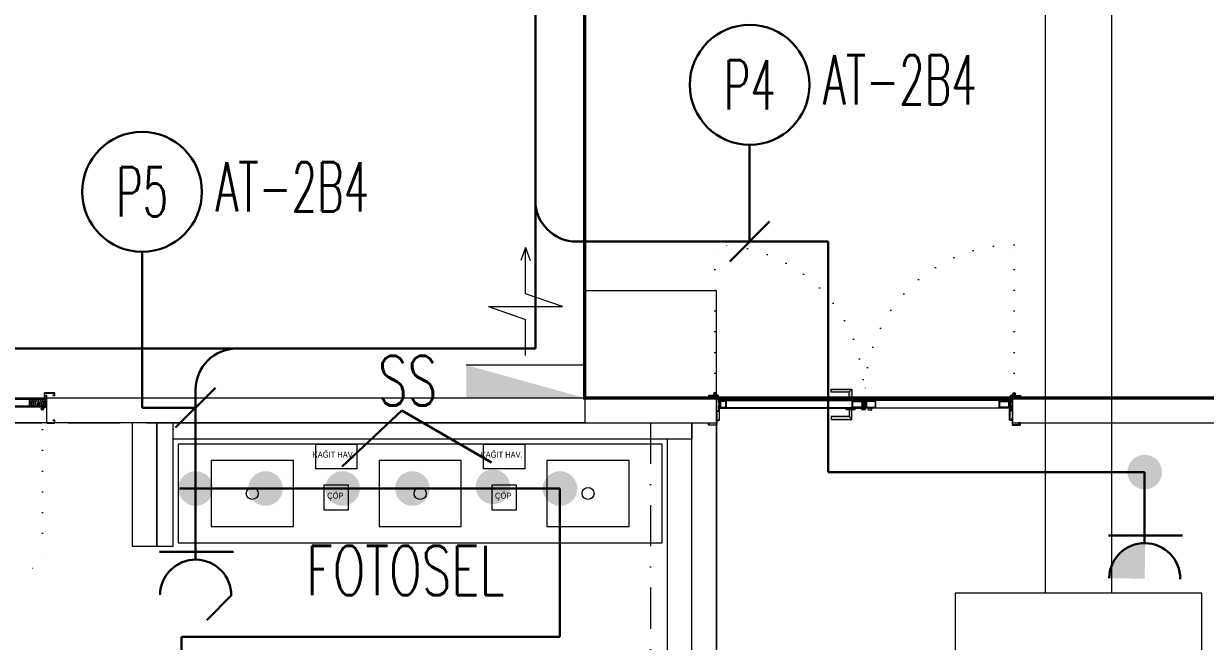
# Model space of a CAD drawing. Header units: metres. Extents: x -13194 to 152406, y -14653 to 29421.
# Drawn here: x 8099 to 8817, y -133 to 242 of the extents above; entities that cross this region are included whole.
import ezdxf
from ezdxf.enums import TextEntityAlignment as Align

# ---------------------------------------------------------------- set-up
doc = ezdxf.new("R2010")
doc.units = ezdxf.units.M
doc.header["$LTSCALE"] = 100
doc.header["$MEASUREMENT"] = 0
for name, pattern in [('DASHDOT2', [0.5, 0.25, -0.125, 0, -0.125]), ('DOT2', [0.125, 0, -0.125]), ('HIDDEN', [0.375, 0.25, -0.125]), ('HIDDEN2', [4.7625, 3.175, -1.5875])]:
    doc.linetypes.add(name, pattern=pattern)
doc.layers.get('0').update_dxf_attribs({"color": 9, "lineweight": 9})
for name, color, linetype, lineweight in [('00', 9, 'Continuous', 9), ('01', 9, 'Continuous', 9), ('05S', 9, 'Continuous', 9), ('06B', 9, 'Continuous', 9), ('06C', 9, 'Continuous', 9), ('06C @ 1', 9, 'Continuous', 9), ('06D', 9, 'Continuous', 9), ('09', 9, 'Continuous', 9), ('10', 9, 'Continuous', 9), ('11', 9, 'Continuous', 9), ('12', 9, 'Continuous', 9), ('20', 9, 'DOT2', 9), ('24', 9, 'DASHDOT2', 9), ('32-ekipman', 9, 'Continuous', 9), ('E-ETANŞ PRİZ', 7, 'Continuous', 30), ('E-KABLO', 7, 'Continuous', 30), ('E-KAPAKLI PRİZ', 7, 'Continuous', 30), ('E-LINYE', 7, 'Continuous', 30), ('E-YAZI', 7, 'Continuous', 30), ('TEFRİŞ', 9, 'Continuous', 9), ('YAZI', 7, 'Continuous', 9)]:
    doc.layers.add(name, color=color, linetype=linetype, lineweight=lineweight)
doc.styles.add('E-YAZI', font='txttw.shx')
doc.styles.add('MuuM_TEXT-STANDART', font='ARIALN.TTF')

# ---------------------------------------------------------------- blocks, each defined once
blk = doc.blocks.new('100_KAPAKLI PRİZ')
at = {"layer": 'E-KAPAKLI PRİZ', "color": 4}
for p, q in [((1.216, 3.6), (0.379, 4.438)), ((0, 2.4), (0, 0)), ((-1.223, 2.136), (1.279, 2.136))]:
    blk.add_line(p, q, dxfattribs=at)
blk.add_arc((0, 3.6), 1.2, 180.7551, 0.7551, dxfattribs=at)
blk = doc.blocks.new('100_ETANŞ PRİZ')
at = {"layer": 'E-ETANŞ PRİZ', "color": 4}
for p, q in [((0, 2.4), (0, 0)), ((-1.223, 2.136), (1.279, 2.136))]:
    blk.add_line(p, q, dxfattribs=at)
at = {"layer": 'E-ETANŞ PRİZ', "color": 4, "const_width": 1.2}
blk.add_lwpolyline([(0.01, 3, -0.414214), (-0.6, 3.59)], format="xyb", dxfattribs=at)
at = {"layer": 'E-ETANŞ PRİZ', "color": 4}
blk.add_arc((0, 3.6), 1.2, 180.7551, 0.7551, dxfattribs=at)
blk = doc.blocks.new('p-akslar_yeni')
at = {"layer": '24'}
blk.add_lwpolyline([(14895, -8575), (14895, -11897.18)], dxfattribs=at)
blk = doc.blocks.new('2.bod.sitatik')
at = {"layer": '01'}
blk.add_lwpolyline([(8440, -8630), (8520, -8630), (8520, -8550), (8440, -8550)], close=True, dxfattribs=at)
blk = doc.blocks.new('YD-72-20')
at = {"linetype": 'Continuous'}
for p, q in [((0, 0.7139), (-0.0282, 0.6343)), ((0, 0.7139), (0.0282, 0.6343)), ((0, 0.4335), (0, 0.7139)), ((0.225, 0.3547), (0, 0.4335)), ((-0.225, 0.3547), (0.225, 0.3547)), ((-0.225, 0.3547), (0, 0.276)), ((0, 0.058), (0, 0.276)), ((0.36, 0), (-0.36, 0)), ((0.36, 0), (0.36, -0.2))]:
    blk.add_line(p, q, dxfattribs=at)
blk.add_solid([(0.36, -0.2), (-0.36, 0), (-0.36, -0.2)])
blk = doc.blocks.new('A$C29B32992')
at = {"xscale": 100, "yscale": 100, "zscale": 100}
blk.add_blockref('YD-72-20', (8404, -10855.12), dxfattribs=at)
blk = doc.blocks.new('p-işyeri')
at = {"color": 0, "const_width": 2}
blk.add_lwpolyline([(200, 0), (200, 700), (-200, 700), (-200, 0)], close=True, dxfattribs=at)
blk = doc.blocks.new('prf-scr2')
at = {"linetype": 'DOT2', "ltscale": 10}
blk.add_line((0, 0.19), (0, -1.06), dxfattribs=at)
for p, q in [((0.09, -0.24), (-0.09, -0.2)), ((-0.09, -0.24), (0.09, -0.28)), ((0.09, -0.32), (-0.09, -0.28)), ((-0.09, -0.32), (0.09, -0.36)), ((0.09, -0.4), (-0.09, -0.36)), ((-0.09, -0.4), (0.09, -0.44)), ((0.09, -0.48), (-0.09, -0.44)), ((-0.09, -0.48), (0.09, -0.52)), ((0.09, -0.56), (-0.09, -0.52)), ((-0.09, -0.56), (0.09, -0.6)), ((0.09, -0.64), (-0.09, -0.6)), ((-0.09, -0.64), (0.09, -0.68)), ((0.09, -0.72), (-0.09, -0.68)), ((-0.09, -0.72), (0.09, -0.76)), ((0.06, -0.84), (-0.08, -0.76)), ((-0.07, -0.8), (0.06, -0.84)), ((0.09, -0.17), (0, -0.15)), ((0, -0.18), (0.09, -0.2))]:
    blk.add_line(p, q)
blk.add_lwpolyline([(0.23, 0), (-0.23, 0), (-0.23, -0.01), (-0.12, -0.14), (0.12, -0.14), (0.23, -0.01), (0.23, 0)], close=True)
for points in [[(0.23, -0.01), (-0.23, -0.01)], [(-0.09, -0.14), (-0.09, -0.2), (-0.12, -0.22), (-0.12, -0.23), (-0.09, -0.24), (-0.09, -0.28), (-0.12, -0.3), (-0.12, -0.31), (-0.09, -0.32), (-0.09, -0.36), (-0.12, -0.38), (-0.12, -0.39), (-0.09, -0.4), (-0.09, -0.44), (-0.12, -0.46), (-0.12, -0.46), (-0.09, -0.48), (-0.09, -0.52), (-0.12, -0.54), (-0.12, -0.54), (-0.09, -0.56), (-0.09, -0.6), (-0.12, -0.62), (-0.12, -0.62), (-0.09, -0.64), (-0.09, -0.68), (-0.12, -0.69), (-0.12, -0.7), (-0.09, -0.72), (-0.09, -0.73), (-0.08, -0.76), (-0.1, -0.77), (-0.1, -0.78), (-0.07, -0.8), (-0.01, -0.94), (0, -0.95), (0.01, -0.94), (0.08, -0.76), (0.09, -0.76), (0.12, -0.74), (0.12, -0.73), (0.09, -0.72), (0.09, -0.68), (0.12, -0.66), (0.12, -0.66), (0.09, -0.64), (0.09, -0.6), (0.12, -0.58), (0.12, -0.58), (0.09, -0.56), (0.09, -0.52), (0.12, -0.5), (0.12, -0.5), (0.09, -0.48), (0.09, -0.44), (0.12, -0.43), (0.12, -0.42), (0.09, -0.4), (0.09, -0.36), (0.12, -0.35), (0.12, -0.34), (0.09, -0.32), (0.09, -0.28), (0.12, -0.27), (0.12, -0.26), (0.09, -0.24), (0.09, -0.2), (0.12, -0.19), (0.12, -0.18), (0.09, -0.17), (0.09, -0.14)]]:
    blk.add_lwpolyline(points)
blk = doc.blocks.new('gr-p-barel kilitli kapı kolu')
at = {"layer": '05S'}
h = blk.add_hatch(color=256, dxfattribs=at)
h.paths.add_polyline_path([(1.3, 0.8), (-1.3, 0.8), (-1.3, 0.7), (1.3, 0.7)])
h.paths.add_polyline_path([(2.75, 0.7), (-2.75, 0.7), (-2.75, 0), (2.75, 0)])
h.paths.add_polyline_path([(-11.7, 4.9), (-11.7, 6.7), (0.9, 6.7), (0.9, 0.8), (-0.9, 0.8), (-0.9, 4.9)])
at = {"flags": 128}
for points in [[(-0.9, 0.8), (-0.9, 4.9), (-11.7, 4.9), (-11.7, 6.7), (0.9, 6.7), (0.9, 0.8)], [(-0.8, 5), (0.8, 6.6)]]:
    blk.add_lwpolyline(points, dxfattribs=at)
blk.add_lwpolyline([(-2.75, 0), (-2.75, 0.7), (2.75, 0.7), (2.75, 0)])
blk.add_lwpolyline([(-1.3, 0.7), (1.3, 0.7), (1.3, 0.8), (-1.3, 0.8)], close=True)
blk = doc.blocks.new('p-de-02')
at = {"layer": '06C'}
blk.add_lwpolyline([(106.3, -16.61, 1), (106.3, -15.81), (104.3, -15.81), (104.3, -16.61), (106.41, -16.61)], format="xyb", dxfattribs=at)
blk.add_arc((106.3, -16.21), 0.5, 233.1301, 126.8699, dxfattribs=at)
at = {"layer": '09'}
for p, q in [((108.1, -16.71), (108.1, -16.55)), ((108.2, -16.71), (108.2, -16.55)), ((108.3, -16.55), (108.3, -16.71)), ((108.4, -16.71), (108.4, -16.55)), ((108.5, -16.55), (108.5, -16.71)), ((108.6, -16.71), (108.6, -16.55)), ((108.7, -16.55), (108.7, -16.71)), ((108.8, -16.55), (108.8, -16.71)), ((109.3, -21.85), (109.3, -21.7)), ((109.4, -21.7), (109.4, -21.85)), ((109.5, -21.85), (109.5, -21.7)), ((109.6, -21.7), (109.6, -21.85)), ((109.7, -21.85), (109.7, -21.7)), ((109.8, -21.7), (109.8, -21.85)), ((109.9, -21.85), (109.9, -21.7)), ((110, -21.85), (110, -21.7))]:
    blk.add_line(p, q, dxfattribs=at)
at = {"layer": '10'}
for points in [[(14.2, -6.8, -0.414214), (14.3, -6.7), (18.7, -6.7, -0.414214), (18.8, -6.8), (18.8, -14.1), (19, -14.1), (19, -6.8, 0.414214), (18.7, -6.5), (14.3, -6.5, 0.414214), (14, -6.8), (14, -7.7, 0.414214), (14.3, -8), (15.4, -8), (15.4, -7.8), (14.3, -7.8, -0.414214), (14.2, -7.7)], [(203.4, -6.8, 0.414214), (203.3, -6.7), (198.9, -6.7, 0.414214), (198.8, -6.8), (198.8, -14.1), (198.6, -14.1), (198.6, -6.8, -0.414214), (198.9, -6.5), (203.3, -6.5, -0.414214), (203.6, -6.8), (203.6, -7.7, -0.414214), (203.3, -8), (202.2, -8), (202.2, -7.8), (203.3, -7.8, 0.414214), (203.4, -7.7)], [(19, -9.7, -0.414214), (19.3, -9.4), (20.3, -9.4, -0.414214), (20.6, -9.7), (20.6, -16.1, -0.414214), (20.3, -16.4, -0.414214), (20, -16.1), (20, -15.2), (19, -15.2), (19, -24.2, -0.414214), (18.7, -24.5), (14.3, -24.5, -0.414214), (14, -24.2), (14, -23.3, -0.414214), (14.3, -23), (15.4, -23), (15.4, -23.2), (14.3, -23.2, 0.414214), (14.2, -23.3), (14.2, -24.2, 0.414214), (14.3, -24.3), (18.7, -24.3, 0.414214), (18.8, -24.2), (18.8, -15), (20.2, -15), (20.2, -16.1, 0.414214), (20.3, -16.2, 0.414214), (20.4, -16.1), (20.4, -9.7, 0.414214), (20.3, -9.6), (19.3, -9.6, 0.414214), (19.2, -9.7), (19.2, -10.6), (19, -10.6)], [(198.6, -9.7, 0.414214), (198.3, -9.4), (197.3, -9.4, 0.414214), (197, -9.7), (197, -16.1, 0.414214), (197.3, -16.4, 0.414214), (197.6, -16.1), (197.6, -15.2), (198.6, -15.2), (198.6, -24.2, 0.414214), (198.9, -24.5), (203.3, -24.5, 0.414214), (203.6, -24.2), (203.6, -23.3, 0.414214), (203.3, -23), (202.2, -23), (202.2, -23.2), (203.3, -23.2, -0.414214), (203.4, -23.3), (203.4, -24.2, -0.414214), (203.3, -24.3), (198.9, -24.3, -0.414214), (198.8, -24.2), (198.8, -15), (197.4, -15), (197.4, -16.1, -0.414214), (197.3, -16.2, -0.414214), (197.2, -16.1), (197.2, -9.7, -0.414214), (197.3, -9.6), (198.3, -9.6, -0.414214), (198.4, -9.7), (198.4, -10.6), (198.6, -10.6)], [(18.42, -25.01), (19.8, -24.37), (19.8, -21.5), (20, -21.5), (20, -24.5), (18.53, -25.18, -14.796002)], [(199.18, -25.01), (197.8, -24.37), (197.8, -21.5), (197.6, -21.5), (197.6, -24.5), (199.07, -25.18, 14.796002)]]:
    blk.add_lwpolyline(points, format="xyb", close=True, dxfattribs=at)
for points in [[(108.2, -20.05), (108.2, -18.05), (108.5, -18.05), (108.5, -17.01), (20.3, -17.01), (20.3, -18.05), (20.6, -18.05), (20.6, -20.05), (20.3, -20.05), (20.3, -18.35), (20, -18.35), (20, -16.71), (108.8, -16.71), (108.8, -18.35), (108.5, -18.35), (108.5, -20.05)], [(108.2, -18.05), (108.2, -20.05), (108.8, -20.05), (108.8, -21.7), (20, -21.7), (20, -20.05), (20.6, -20.05), (20.6, -18.05), (20.9, -18.05), (20.9, -20.35), (20.3, -20.35), (20.3, -21.4), (108.5, -21.4), (108.5, -20.35), (107.9, -20.35), (107.9, -18.05), (108.2, -18.05)], [(109.9, -20.05), (109.9, -18.05), (109.6, -18.05), (109.6, -17.01), (197.3, -17.01), (197.3, -18.05), (197, -18.05), (197, -20.05), (197.3, -20.05), (197.3, -18.35), (197.6, -18.35), (197.6, -16.71), (109.3, -16.71), (109.3, -18.35), (109.6, -18.35), (109.6, -20.05)], [(109.9, -18.05), (109.9, -20.05), (109.3, -20.05), (109.3, -21.7), (197.6, -21.7), (197.6, -20.05), (197, -20.05), (197, -18.05), (196.7, -18.05), (196.7, -20.35), (197.3, -20.35), (197.3, -21.4), (109.6, -21.4), (109.6, -20.35), (110.2, -20.35), (110.2, -18.05), (109.9, -18.05)]]:
    blk.add_lwpolyline(points, dxfattribs=at)
for points in [[(20.9, -17.2), (26.9, -17.2), (26.9, -21.2), (20.9, -21.2)], [(21.2, -17.5), (26.6, -17.5), (26.6, -20.9), (21.2, -20.9)], [(107.9, -17.2), (101.9, -17.2), (101.9, -21.2), (107.9, -21.2)], [(107.6, -17.5), (102.2, -17.5), (102.2, -20.9), (107.6, -20.9)], [(110, -16.05), (108.1, -16.05), (108.1, -16.55), (110.6, -16.55), (110.6, -16.55), (110.6, -16.05)], [(110.2, -17.2), (116.2, -17.2), (116.2, -21.2), (110.2, -21.2)], [(110.5, -17.5), (115.9, -17.5), (115.9, -20.9), (110.5, -20.9)], [(196.7, -17.2), (192.7, -17.2), (192.7, -21.2), (196.7, -21.2)], [(196.4, -17.5), (193, -17.5), (193, -20.9), (196.4, -20.9)], [(108.1, -22.35), (110, -22.35), (110, -21.85), (108.1, -21.85), (107.5, -21.85), (107.5, -22.35)]]:
    blk.add_lwpolyline(points, close=True, dxfattribs=at)
for centre in [(17.85, -25.5), (199.75, -25.5)]:
    blk.add_circle(centre, 0.55, dxfattribs=at)
at = {"layer": '20'}
for p, q in [((17.85, -25.5), (17.85, -116.03)), ((199.75, -25.5), (199.75, -116.03))]:
    blk.add_line(p, q, dxfattribs=at)
at = {"layer": '20', "linetype": 'HIDDEN'}
for points in [[(18.6, -24.3), (18.6, -23), (17.1, -23), (17.1, -24.3)], [(18.4, -24.99), (18.4, -23.2), (17.3, -23.2), (17.3, -24.99)], [(199, -24.3), (199, -23), (200.5, -23), (200.5, -24.3)], [(199.2, -24.99), (199.2, -23.2), (200.3, -23.2), (200.3, -24.99)]]:
    blk.add_lwpolyline(points, dxfattribs=at)
at = {"layer": '20'}
for centre, start, end in [((17.85, -25.5), 270, 2.4057), ((199.75, -25.5), 177.5943, 270)]:
    blk.add_arc(centre, 90.53, start, end, dxfattribs=at)
at = {"layer": '06B', "xscale": -1}
blk.add_blockref('gr-p-barel kilitli kapı kolu', (117.3, -16.69), dxfattribs=at)
at = {"layer": '06B', "rotation": 180}
blk.add_blockref('gr-p-barel kilitli kapı kolu', (117.3, -21.71), dxfattribs=at)
at = {"layer": '10', "xscale": -1, "rotation": 90}
for p in [(20.3, -19.2), (109.6, -19.2)]:
    blk.add_blockref('prf-scr2', p, dxfattribs=at)
at = {"layer": '10', "rotation": 270}
for p in [(108.5, -19.2), (197.3, -19.2)]:
    blk.add_blockref('prf-scr2', p, dxfattribs=at)
blk = doc.blocks.new('p-kapı kolu')
for points in [[(2.2, 0), (2.2, -1.25), (-2.2, -1.25), (-2.2, 0), (2.2, 0)], [(1.225, -1.25), (1.225, -7.5), (-13.775, -7.5), (-13.775, -5.625), (-1.025, -5.625), (-1.025, -5.625), (-1.025, -1.25), (1.225, -1.25)]]:
    blk.add_lwpolyline(points)
blk = doc.blocks.new('K-AH-01')
at = {"layer": '09'}
h = blk.add_hatch(dxfattribs=at)
h.set_pattern_fill('LOGEND', color=256, scale=10, style=0)
h.set_pattern_definition([(7e-15, (-3944.073, -2726.897), (10, 10), [3, -7]), (7e-15, (-3944.073, -2726.397), (10, 10), [3, -7]), (7e-15, (-3943.573, -2725.397), (10, 10), [2, -8]), (7e-15, (-3943.073, -2724.397), (10, 10), [1.5, -8.5]), (7e-15, (-3943.073, -2723.397), (10, 10), [1, -9]), (7e-15, (-3945.573, -2722.397), (10, 10), [0.5, -2.5, 0.5, -6.5]), (7e-15, (-3944.073, -2721.897), (10, 10), [0.5, -4, 1.5, -4]), (7e-15, (-3942.073, -2721.397), (10, 10), [0.5, -0.5, 0.5, -8.5]), (7e-15, (-3942.573, -2720.897), (10, 10), [0.5, -9.5]), (7e-15, (-3943.073, -2719.897), (10, 10), [1.5, -8.5]), (7e-15, (-3943.073, -2718.897), (10, 10), [2, -8]), (7e-15, (-3943.573, -2717.897), (10, 10), [2.5, -3, 0.5, -4]), (90, (-3947.573, -2723.897), (-10, 10), [0.5, -1, 2.5, -6]), (90, (-3947.073, -2722.897), (-10, 10), [0.5, -0.5, 1.5, -7.5]), (90, (-3946.573, -2718.897), (-10, 10), [1, -9]), (90, (-3946.073, -2722.897), (-10, 10), [2, -3, 0.5, -4.5]), (90, (-3945.573, -2717.397), (-10, 10), [0.5, -9.5]), (90, (-3945.073, -2722.397), (-10, 10), [1.5, -8.5]), (90, (-3944.073, -2721.897), (-10, 10), [1, -9]), (90, (-3943.073, -2721.897), (-10, 10), [0.5, -1.5, 1.5, -6.5]), (90, (-3942.573, -2721.397), (-10, 10), [0.5, -9.5]), (90, (-3942.073, -2723.397), (-10, 10), [1.4, -8.6]), (90, (-3941.573, -2725.397), (-10, 10), [1, -9]), (90, (-3940.573, -2721.397), (-10, 10), [0.5, -9.5]), (90, (-3939.573, -2721.897), (-10, 10), [1.5, -8.5]), (90, (-3938.573, -2721.897), (-10, 10), [1.5, -8.5]), (45, (-3940.073, -2725.8966), (1e-15, 10), [0.7071, -0.7071, 0.7071, -12.020836]), (45, (-3942.073, -2723.3966), (1e-15, 10), [1.4142, -12.727936]), (45, (-3946.073, -2718.3966), (1e-15, 10), [1.4142, -12.727936]), (45, (-3944.073, -2720.8966), (1e-15, 10), [1.4142, -12.727936]), (45, (-3943.573, -2722.8966), (1e-15, 10), [1.4142, -12.727936]), (45, (-3940.573, -2724.8966), (1e-15, 10), [1.4142, -12.727936]), (45, (-3941.573, -2724.3966), (1e-15, 10), [2.12132, -12.020816]), (45, (-3944.573, -2719.8966), (1e-15, 10), [0.7071, -13.435036]), (45, (-3945.073, -2718.8966), (1e-15, 10), [0.7071, -13.435036]), (45, (-3941.073, -2718.8966), (1e-15, 10), [0.7071, -13.435036]), (45, (-3945.073, -2723.8966), (1e-15, 10), [0.7071, -13.435036]), (45, (-3939.573, -2720.3966), (1e-15, 10), [0.7071, -13.435036]), (45, (-3943.073, -2721.3966), (1e-15, 10), [0.7071, -13.435036]), (45, (-3942.073, -2720.3966), (1e-15, 10), [0.7071, -13.435036]), (135, (-3942.573, -2722.3966), (-10, 1e-15), [0.7071, -0.7071, 2.12132, -10.606616]), (135, (-3941.073, -2722.3966), (-10, 1e-15), [0.7071, -13.435036]), (135, (-3941.073, -2725.8966), (-10, 1e-15), [0.7071, -13.435036]), (135, (-3943.073, -2723.3966), (-10, 1e-15), [0.7071, -13.435036]), (135, (-3941.573, -2721.3966), (-10, 1e-15), [0.7071, -13.435036]), (135, (-3944.073, -2723.8966), (-10, 1e-15), [0.7071, -13.435036]), (135, (-3940.073, -2723.8966), (-10, 1e-15), [0.7071, -13.435036]), (135, (-3947.073, -2726.8966), (-10, 1e-15), [0.7071, -13.435036]), (135, (-3946.573, -2726.3966), (-10, 1e-15), [1.4142, -12.727936]), (135, (-3946.073, -2725.8966), (-10, 1e-15), [1.4142, -12.727936]), (135, (-3945.073, -2725.8966), (-10, 1e-15), [1.4142, -12.727936]), (135, (-3944.573, -2724.8966), (-10, 1e-15), [1.4142, -12.727936]), (135, (-3940.573, -2720.8966), (-10, 1e-15), [1.4142, -12.727936]), (135, (-3938.573, -2725.8966), (-10, 1e-15), [1.4142, -12.727936]), (135, (-3938.073, -2717.8966), (-10, 1e-15), [1.4142, -12.727936]), (135, (-3938.073, -2718.8966), (-10, 1e-15), [1.4142, -12.727936]), (135, (-3939.073, -2719.3966), (-10, 1e-15), [1.4142, -12.727936]), (135, (-3946.073, -2719.3966), (-10, 1e-15), [2.12132, -12.020816]), (135, (-3939.573, -2720.3966), (-10, 1e-15), [2.12132, -12.020816]), (26.56505, (-3945.0727, -2717.3966), (10, 4e-09), [1.118, -21.24268]), (26.56505, (-3945.0727, -2722.3966), (10, 4e-09), [1.118, -21.24268]), (26.56505, (-3944.0727, -2719.3966), (10, 4e-09), [1.118, -21.24268]), (26.56505, (-3941.0727, -2726.3966), (10, 4e-09), [1.118, -21.24268]), (26.56505, (-3941.5727, -2725.3966), (10, 4e-09), [1.118, -21.24268]), (26.56505, (-3944.5727, -2723.3966), (10, 4e-09), [1.118, -21.24268]), (26.56505, (-3944.5727, -2718.3966), (10, 4e-09), [1.118, -21.24268]), (26.56505, (-3941.5727, -2721.3966), (10, 4e-09), [2.236, -20.12468]), (63.43495, (-3941.5727, -2719.8966), (5e-10, 10), [1.118, -21.24268]), (63.43495, (-3940.0727, -2722.8966), (5e-10, 10), [1.118, -21.24268]), (63.43495, (-3945.0727, -2720.8966), (5e-10, 10), [1.118, -21.24268]), (63.43495, (-3947.0727, -2720.3966), (5e-10, 10), [1.118, -21.24268]), (63.43495, (-3941.0727, -2722.3966), (5e-10, 10), [1.118, -21.24268]), (63.43495, (-3942.0727, -2722.3966), (5e-10, 10), [1.118, -21.24268]), (63.43495, (-3946.0727, -2720.8966), (5e-10, 10), [2.236, -20.12468]), (63.43495, (-3938.5727, -2724.3966), (5e-10, 10), [2.236, -20.12468]), (63.43495, (-3939.5727, -2723.8966), (5e-10, 10), [2.236, -20.12468]), (116.56505, (-3947.5727, -2725.3966), (-4e-09, 10), [1.118, -21.24268]), (116.56505, (-3947.5727, -2719.8966), (-4e-09, 10), [1.118, -21.24268]), (116.56505, (-3945.5727, -2726.8966), (-4e-09, 10), [1.118, -21.24268]), (116.56505, (-3946.5727, -2717.8966), (-4e-09, 10), [1.118, -21.24268]), (116.56505, (-3945.5727, -2723.8966), (-4e-09, 10), [1.118, -21.24268]), (116.56505, (-3943.5727, -2722.8966), (-4e-09, 10), [1.118, -21.24268]), (116.56505, (-3942.5727, -2720.8966), (-4e-09, 10), [1.118, -21.24268]), (116.56505, (-3947.0727, -2724.8966), (3.2e-06, 10.0000016), [1.118, -21.24268]), (116.56505, (-3944.5727, -2723.3966), (-4e-09, 10), [1.118, -21.24268]), (116.56505, (-3941.5727, -2724.3966), (-4e-09, 10), [1.118, -21.24268]), (116.56505, (-3940.5727, -2723.3966), (-4e-09, 10), [1.118, -21.24268]), (116.56505, (-3938.5727, -2720.3966), (-4e-09, 10), [1.118, -21.24268]), (116.56505, (-3946.0727, -2717.3966), (-4e-09, 10), [1.118, -21.24268]), (116.56505, (-3947.5727, -2717.8966), (-4e-09, 10), [2.236, -20.12468]), (116.56505, (-3946.0727, -2724.8966), (-4e-09, 10), [2.236, -20.12468]), (153.43495, (-3947.5727, -2726.3966), (-10, 5e-10), [1.118, -21.24268]), (153.43495, (-3939.0727, -2726.8966), (-10, 5e-10), [1.118, -21.24268]), (153.43495, (-3939.5727, -2721.8966), (-10, 5e-10), [1.118, -21.24268]), (153.43495, (-3943.5727, -2725.3966), (-10, 5e-10), [1.118, -21.24268]), (153.43495, (-3944.0727, -2726.3966), (-10, 5e-10), [1.118, -21.24268]), (153.43495, (-3943.0727, -2724.3966), (-10, 5e-10), [1.118, -21.24268]), (153.43495, (-3940.0727, -2718.3966), (-10, 5e-10), [1.118, -21.24268]), (153.43495, (-3939.0727, -2717.8966), (-10, 5e-10), [2.236, -20.12468])])
h.paths.add_polyline_path([(10.77, 6.46), (10.77, 2.46), (0.77, 2.46), (0.77, 6.46)])
h = blk.add_hatch(dxfattribs=at)
h.set_pattern_fill('LOGEND', color=256, scale=10, style=0)
h.set_pattern_definition([(7e-15, (-3938.781, -2726.897), (10, 10), [3, -7]), (7e-15, (-3938.781, -2726.397), (10, 10), [3, -7]), (7e-15, (-3938.281, -2725.397), (10, 10), [2, -8]), (7e-15, (-3937.781, -2724.397), (10, 10), [1.5, -8.5]), (7e-15, (-3937.781, -2723.397), (10, 10), [1, -9]), (7e-15, (-3940.281, -2722.397), (10, 10), [0.5, -2.5, 0.5, -6.5]), (7e-15, (-3938.781, -2721.897), (10, 10), [0.5, -4, 1.5, -4]), (7e-15, (-3936.781, -2721.397), (10, 10), [0.5, -0.5, 0.5, -8.5]), (7e-15, (-3937.281, -2720.897), (10, 10), [0.5, -9.5]), (7e-15, (-3937.781, -2719.897), (10, 10), [1.5, -8.5]), (7e-15, (-3937.781, -2718.897), (10, 10), [2, -8]), (7e-15, (-3938.281, -2717.897), (10, 10), [2.5, -3, 0.5, -4]), (90, (-3942.281, -2723.897), (-10, 10), [0.5, -1, 2.5, -6]), (90, (-3941.781, -2722.897), (-10, 10), [0.5, -0.5, 1.5, -7.5]), (90, (-3941.281, -2718.897), (-10, 10), [1, -9]), (90, (-3940.781, -2722.897), (-10, 10), [2, -3, 0.5, -4.5]), (90, (-3940.281, -2717.397), (-10, 10), [0.5, -9.5]), (90, (-3939.781, -2722.397), (-10, 10), [1.5, -8.5]), (90, (-3938.781, -2721.897), (-10, 10), [1, -9]), (90, (-3937.781, -2721.897), (-10, 10), [0.5, -1.5, 1.5, -6.5]), (90, (-3937.281, -2721.397), (-10, 10), [0.5, -9.5]), (90, (-3936.781, -2723.397), (-10, 10), [1.4, -8.6]), (90, (-3936.281, -2725.397), (-10, 10), [1, -9]), (90, (-3935.281, -2721.397), (-10, 10), [0.5, -9.5]), (90, (-3934.281, -2721.897), (-10, 10), [1.5, -8.5]), (90, (-3933.281, -2721.897), (-10, 10), [1.5, -8.5]), (45, (-3934.781, -2725.8966), (1e-15, 10), [0.7071, -0.7071, 0.7071, -12.020836]), (45, (-3936.781, -2723.3966), (1e-15, 10), [1.4142, -12.727936]), (45, (-3940.781, -2718.3966), (1e-15, 10), [1.4142, -12.727936]), (45, (-3938.781, -2720.8966), (1e-15, 10), [1.4142, -12.727936]), (45, (-3938.281, -2722.8966), (1e-15, 10), [1.4142, -12.727936]), (45, (-3935.281, -2724.8966), (1e-15, 10), [1.4142, -12.727936]), (45, (-3936.281, -2724.3966), (1e-15, 10), [2.12132, -12.020816]), (45, (-3939.281, -2719.8966), (1e-15, 10), [0.7071, -13.435036]), (45, (-3939.781, -2718.8966), (1e-15, 10), [0.7071, -13.435036]), (45, (-3935.781, -2718.8966), (1e-15, 10), [0.7071, -13.435036]), (45, (-3939.781, -2723.8966), (1e-15, 10), [0.7071, -13.435036]), (45, (-3934.281, -2720.3966), (1e-15, 10), [0.7071, -13.435036]), (45, (-3937.781, -2721.3966), (1e-15, 10), [0.7071, -13.435036]), (45, (-3936.781, -2720.3966), (1e-15, 10), [0.7071, -13.435036]), (135, (-3937.281, -2722.3966), (-10, 1e-15), [0.7071, -0.7071, 2.12132, -10.606616]), (135, (-3935.781, -2722.3966), (-10, 1e-15), [0.7071, -13.435036]), (135, (-3935.781, -2725.8966), (-10, 1e-15), [0.7071, -13.435036]), (135, (-3937.781, -2723.3966), (-10, 1e-15), [0.7071, -13.435036]), (135, (-3936.281, -2721.3966), (-10, 1e-15), [0.7071, -13.435036]), (135, (-3938.781, -2723.8966), (-10, 1e-15), [0.7071, -13.435036]), (135, (-3934.781, -2723.8966), (-10, 1e-15), [0.7071, -13.435036]), (135, (-3941.781, -2726.8966), (-10, 1e-15), [0.7071, -13.435036]), (135, (-3941.281, -2726.3966), (-10, 1e-15), [1.4142, -12.727936]), (135, (-3940.781, -2725.8966), (-10, 1e-15), [1.4142, -12.727936]), (135, (-3939.781, -2725.8966), (-10, 1e-15), [1.4142, -12.727936]), (135, (-3939.281, -2724.8966), (-10, 1e-15), [1.4142, -12.727936]), (135, (-3935.281, -2720.8966), (-10, 1e-15), [1.4142, -12.727936]), (135, (-3933.281, -2725.8966), (-10, 1e-15), [1.4142, -12.727936]), (135, (-3932.781, -2717.8966), (-10, 1e-15), [1.4142, -12.727936]), (135, (-3932.781, -2718.8966), (-10, 1e-15), [1.4142, -12.727936]), (135, (-3933.781, -2719.3966), (-10, 1e-15), [1.4142, -12.727936]), (135, (-3940.781, -2719.3966), (-10, 1e-15), [2.12132, -12.020816]), (135, (-3934.281, -2720.3966), (-10, 1e-15), [2.12132, -12.020816]), (26.56505, (-3939.7813, -2717.3966), (10, 4e-09), [1.118, -21.24268]), (26.56505, (-3939.7813, -2722.3966), (10, 4e-09), [1.118, -21.24268]), (26.56505, (-3938.7813, -2719.3966), (10, 4e-09), [1.118, -21.24268]), (26.56505, (-3935.7813, -2726.3966), (10, 4e-09), [1.118, -21.24268]), (26.56505, (-3936.2813, -2725.3966), (10, 4e-09), [1.118, -21.24268]), (26.56505, (-3939.2813, -2723.3966), (10, 4e-09), [1.118, -21.24268]), (26.56505, (-3939.2813, -2718.3966), (10, 4e-09), [1.118, -21.24268]), (26.56505, (-3936.2813, -2721.3966), (10, 4e-09), [2.236, -20.12468]), (63.43495, (-3936.2813, -2719.8966), (5e-10, 10), [1.118, -21.24268]), (63.43495, (-3934.7813, -2722.8966), (5e-10, 10), [1.118, -21.24268]), (63.43495, (-3939.7813, -2720.8966), (5e-10, 10), [1.118, -21.24268]), (63.43495, (-3941.7813, -2720.3966), (5e-10, 10), [1.118, -21.24268]), (63.43495, (-3935.7813, -2722.3966), (5e-10, 10), [1.118, -21.24268]), (63.43495, (-3936.7813, -2722.3966), (5e-10, 10), [1.118, -21.24268]), (63.43495, (-3940.7813, -2720.8966), (5e-10, 10), [2.236, -20.12468]), (63.43495, (-3933.2813, -2724.3966), (5e-10, 10), [2.236, -20.12468]), (63.43495, (-3934.2813, -2723.8966), (5e-10, 10), [2.236, -20.12468]), (116.56505, (-3942.2813, -2725.3966), (-4e-09, 10), [1.118, -21.24268]), (116.56505, (-3942.2813, -2719.8966), (-4e-09, 10), [1.118, -21.24268]), (116.56505, (-3940.2813, -2726.8966), (-4e-09, 10), [1.118, -21.24268]), (116.56505, (-3941.2813, -2717.8966), (-4e-09, 10), [1.118, -21.24268]), (116.56505, (-3940.2813, -2723.8966), (-4e-09, 10), [1.118, -21.24268]), (116.56505, (-3938.2813, -2722.8966), (-4e-09, 10), [1.118, -21.24268]), (116.56505, (-3937.2813, -2720.8966), (-4e-09, 10), [1.118, -21.24268]), (116.56505, (-3941.7813, -2724.8966), (3.2e-06, 10.0000016), [1.118, -21.24268]), (116.56505, (-3939.2813, -2723.3966), (-4e-09, 10), [1.118, -21.24268]), (116.56505, (-3936.2813, -2724.3966), (-4e-09, 10), [1.118, -21.24268]), (116.56505, (-3935.2813, -2723.3966), (-4e-09, 10), [1.118, -21.24268]), (116.56505, (-3933.2813, -2720.3966), (-4e-09, 10), [1.118, -21.24268]), (116.56505, (-3940.7813, -2717.3966), (-4e-09, 10), [1.118, -21.24268]), (116.56505, (-3942.2813, -2717.8966), (-4e-09, 10), [2.236, -20.12468]), (116.56505, (-3940.7813, -2724.8966), (-4e-09, 10), [2.236, -20.12468]), (153.43495, (-3942.2813, -2726.3966), (-10, 5e-10), [1.118, -21.24268]), (153.43495, (-3933.7813, -2726.8966), (-10, 5e-10), [1.118, -21.24268]), (153.43495, (-3934.2813, -2721.8966), (-10, 5e-10), [1.118, -21.24268]), (153.43495, (-3938.2813, -2725.3966), (-10, 5e-10), [1.118, -21.24268]), (153.43495, (-3938.7813, -2726.3966), (-10, 5e-10), [1.118, -21.24268]), (153.43495, (-3937.7813, -2724.3966), (-10, 5e-10), [1.118, -21.24268]), (153.43495, (-3934.7813, -2718.3966), (-10, 5e-10), [1.118, -21.24268]), (153.43495, (-3933.7813, -2717.8966), (-10, 5e-10), [2.236, -20.12468])])
h.paths.add_polyline_path([(89.06, 2.47), (89.06, 6.46), (99.06, 6.47), (99.06, 2.47)])
at = {"layer": '10'}
for points in [[(-0.44, -1.7), (1.3, -1.7, 0.414214), (1.6, -1.4), (1.6, 1.1, 0.414214), (1.3, 1.4, 0.414214), (1, 1.1), (1, 0.2), (0.2, 0.2), (0.2, 16.4, 0.414214), (-0.1, 16.7), (-4.6, 16.7, 0.414214), (-4.9, 16.4), (-4.9, 15.3, 0.414214), (-4.6, 15), (-3.5, 15), (-3.5, 15.2), (-4.6, 15.2, -0.414214), (-4.7, 15.3), (-4.7, 16.4, -0.414214), (-4.6, 16.5), (-0.2, 16.5), (-0.1, 16.5, -0.414214), (0, 16.4), (0, 0), (1.2, 0), (1.2, 1.1, -0.414214), (1.3, 1.2, -0.414214), (1.4, 1.1), (1.4, -1.4, -0.414214), (1.3, -1.5), (-0.44, -1.5), (-4.6, -1.5, -0.414214), (-4.7, -1.4), (-4.7, -0.3, -0.414214), (-4.6, -0.2), (-3.5, -0.2), (-3.5, 0), (-4.6, 0, 0.414214), (-4.9, -0.3), (-4.9, -1.4, 0.414214), (-4.6, -1.7)], [(100.44, -1.7), (98.7, -1.7, -0.414214), (98.4, -1.4), (98.4, 1.1, -0.414214), (98.7, 1.4, -0.414214), (99, 1.1), (99, 0.2), (99.8, 0.2), (99.8, 16.4, -0.414214), (100.1, 16.7), (104.6, 16.7, -0.414214), (104.9, 16.4), (104.9, 15.3, -0.414214), (104.6, 15), (103.5, 15), (103.5, 15.2), (104.6, 15.2, 0.414214), (104.7, 15.3), (104.7, 16.4, 0.414214), (104.6, 16.5), (100.2, 16.5), (100.1, 16.5, 0.414214), (100, 16.4), (100, 0), (98.8, 0), (98.8, 1.1, 0.414214), (98.7, 1.2, 0.414214), (98.6, 1.1), (98.6, -1.4, 0.414214), (98.7, -1.5), (100.44, -1.5), (104.6, -1.5, 0.414214), (104.7, -1.4), (104.7, -0.3, 0.414214), (104.6, -0.2), (103.5, -0.2), (103.5, 0), (104.6, 0, -0.414214), (104.9, -0.3), (104.9, -1.4, -0.414214), (104.6, -1.7)], [(2.15, 7.6), (0.77, 6.96), (0.77, 4.09), (0.57, 4.09), (0.57, 7.09), (2.04, 7.77, -14.796002)]]:
    blk.add_lwpolyline(points, format="xyb", close=True, dxfattribs=at)
blk.add_circle((2.72, 8.09), 0.55, dxfattribs=at)
at = {"layer": '12'}
for points in [[(0.77, 6.46), (99.06, 6.47), (99.06, 6.97), (0.77, 6.96)], [(0.77, 2.46), (10.77, 2.46), (10.77, 6.46), (0.77, 6.46)], [(0.77, 2.46), (99.06, 2.46), (99.06, 1.96), (0.77, 1.96)], [(89.06, 2.46), (99.06, 2.46), (99.06, 6.47), (89.06, 6.47)]]:
    blk.add_lwpolyline(points, close=True, dxfattribs=at)
at = {"layer": '20'}
blk.add_lwpolyline([(2.72, 8.09), (2.72, 105.23)], dxfattribs=at)
at = {"layer": '20', "linetype": 'HIDDEN'}
for points in [[(2.17, 7.58), (2.17, 5.59), (3.27, 5.59), (3.27, 7.58)], [(1.97, 6.89), (1.97, 5.39), (3.47, 5.39), (3.47, 6.89)]]:
    blk.add_lwpolyline(points, dxfattribs=at)
at = {"layer": '20'}
blk.add_arc((0.77, 6.96), 98.29, 357.08416, 88.86324, dxfattribs=at)
at = {"layer": '06C @ 1', "xscale": -1, "rotation": 180}
blk.add_blockref('p-kapı kolu', (94.06, 6.97), dxfattribs=at)
at = {"layer": '06C @ 1'}
blk.add_blockref('p-kapı kolu', (94.06, 1.96), dxfattribs=at)
blk = doc.blocks.new('rrrrrrrrrrrrrrrrrrrrrrrrrrrrrrrrrrrrrrrrrrr')
at = {"layer": 'TEFRİŞ'}
blk.add_lwpolyline([(30902.52, -1571.49), (30902.52, -1621.49), (30942.52, -1621.49), (30942.52, -1571.49)], close=True, dxfattribs=at)
blk.add_circle((30922.52, -1596.49), 3.65, dxfattribs=at)
blk = doc.blocks.new('2.bod.Mimari')
at = {"layer": '00'}
for points in [[(8440, -8630), (7705, -8630), (7705, -8615), (8440, -8615)], [(8700, -8630), (9140, -8630), (9140, -8615), (8700, -8615)]]:
    blk.add_lwpolyline(points, close=True, dxfattribs=at)
for points in [[(8180, -8630), (8165, -8630), (8165, -8705), (8180, -8705), (8180, -8630)], [(8180, -8705), (8190, -8705), (8190, -8630), (8180, -8630), (8180, -8705)], [(8190, -8630), (8505, -8630), (8505, -8640), (8190, -8640), (8190, -8630)], [(8505, -8723.25), (8505, -8630), (8520, -8630), (8520, -9130), (8505, -9130), (8505, -8758.75), (8505, -8758.75), (8505, -8723.25), (8505, -8723.25), (8505, -8630)], [(8505, -9130), (8505, -8640), (8490, -8640), (8490, -9130), (8505, -9130)]]:
    blk.add_lwpolyline(points, dxfattribs=at)
at = {"layer": '06D'}
blk.add_lwpolyline([(1942.5, -8278.51), (8760, -8278.51), (8760, -8733.51), (8720, -8733.51), (8720, -8318.51), (1942.5, -8318.51), (1942.5, -8278.51)], dxfattribs=at)
blk.add_lwpolyline([(8665, -8883.51), (8815, -8883.51), (8815, -8733.51), (8665, -8733.51)], close=True, dxfattribs=at)
at = {"layer": '11'}
blk.add_lwpolyline([(8520, -9130), (8520, -8630)], dxfattribs=at)
at = {"layer": '20', "linetype": 'HIDDEN2', "ltscale": 0.1}
blk.add_lwpolyline([(2030, -8630), (8440, -8630)], dxfattribs=at)
at = {"layer": 'TEFRİŞ'}
for points in [[(8193, -8643), (8193, -8703), (8487, -8703), (8487, -8643)], [(8276.5, -8643), (8301.5, -8643), (8301.5, -8658), (8276.5, -8658)], [(8378.5, -8643), (8403.5, -8643), (8403.5, -8658), (8378.5, -8658)], [(8281.5, -8683), (8296.5, -8683), (8296.5, -8668), (8281.5, -8668)], [(8383.5, -8683), (8398.5, -8683), (8398.5, -8668), (8383.5, -8668)]]:
    blk.add_lwpolyline(points, close=True, dxfattribs=at)
for name, p, rotation in [('K-AH-01', (8113.19, -8613.5), 180), ('rrrrrrrrrrrrrrrrrrrrrrrrrrrrrrrrrrrrrrrrrrr', (6641.51, -39595.52), 90), ('rrrrrrrrrrrrrrrrrrrrrrrrrrrrrrrrrrrrrrrrrrr', (6743.51, -39595.52), 90), ('rrrrrrrrrrrrrrrrrrrrrrrrrrrrrrrrrrrrrrrrrrr', (6845.51, -39595.52), 90)]:
    blk.add_blockref(name, p, dxfattribs=dict(rotation=rotation))
at = {"layer": '06D', "color": 89, "linetype": 'HIDDEN', "true_color": 0x2e4d23, "rotation": 90}
blk.add_blockref('p-işyeri', (9140, -8415), dxfattribs=at)
at = {"layer": '10', "rotation": 180}
blk.add_blockref('p-de-02', (8718.8, -8638), dxfattribs=at)
at = {"layer": '32-ekipman'}
blk.add_blockref('A$C29B32992', (0, 2260.12), dxfattribs=at)
at = {"layer": 'YAZI', "char_height": 3.629, "width": 53.2774, "attachment_point": 3, "style": 'MuuM_TEXT-STANDART'}
for s, insert in [('KAĞIT HAV.', (8300.27, -8647.65)), ('KAĞIT HAV.', (8402.27, -8647.65)), ('ÇÖP', (8293.34, -8672.54)), ('ÇÖP', (8395.34, -8672.54))]:
    blk.add_mtext(s, dxfattribs=dict(at, insert=insert))

msp = doc.modelspace()

# ---------------------------------------------------------------- linework, layer by layer
at = {"layer": 'E-KABLO', "color": 6}
for p, q in [((8410, 1980), (8410, 135)), ((8410, 135), (8410, 45)), ((8435, 110), (8587.88, 110)), ((8587.88, -30), (8587.88, 110)), ((7742.78, 45), (8228.55, 45)), ((8228.55, 45), (8410, 45)), ((8203.55, -40), (8203.55, 20)), ((8780.24, -30), (8587.88, -30)), ((8424.96, -40), (8193.77, -40)), ((8424.96, -40), (8424.96, -130)), ((8195.01, -130), (8194.94, -433.31)), ((8424.96, -130), (8195.01, -130))]:
    msp.add_line(p, q, dxfattribs=at)
at = {"layer": 'E-KABLO', "color": 4, "const_width": 10.5}
for points in [[(8774.99, -30, 1), (8785.49, -30, 1)], [(8378.99, -38.95, -1), (8389.49, -38.95, -1)], [(8198.3, -40, 1), (8208.8, -40, 1)], [(8240.81, -40, -1), (8251.31, -40, -1)], [(8287.62, -40, -1), (8298.12, -40, -1)], [(8330.06, -40, -1), (8340.56, -40, -1)], [(8419.71, -40, -1), (8430.21, -40, -1)]]:
    msp.add_lwpolyline(points, format="xyb", close=True, dxfattribs=at)
at = {"layer": 'E-KABLO', "color": 6}
for centre, start, end in [((8435, 135), 180, 270), ((8228.55, 20), 90, 180)]:
    msp.add_arc(centre, 25, start, end, dxfattribs=at)
at = {"layer": 'E-LINYE', "color": 7, "linetype": 'Continuous'}
for p, q in [((8540.21, 168.84), (8540.21, 110)), ((8528.09, 97.88), (8552.33, 122.12)), ((8171.02, 103.84), (8171.02, 9.1)), ((8191.42, -3.02), (8215.67, 21.23)), ((8203.55, 9.1), (8171.02, 9.1))]:
    msp.add_line(p, q, dxfattribs=at)
for centre in [(8540.21, 205.22), (8171.02, 140.22)]:
    msp.add_circle(centre, 36.38, dxfattribs=at)
at = {"layer": 'E-YAZI', "color": 3}
for p, q in [((8292.66, -26.57), (8328.79, 7.32)), ((8328.79, 7.32), (8383.25, -24.21))]:
    msp.add_line(p, q, dxfattribs=at)

# ---------------------------------------------------------------- block references
for name in ['2.bod.sitatik', '2.bod.Mimari']:
    msp.add_blockref(name, (0, 8630))
at = {"layer": '24'}
msp.add_blockref('p-akslar_yeni', (-6415, 8575), dxfattribs=at)
at = {"layer": 'E-ETANŞ PRİZ', "xscale": -18, "yscale": 18, "zscale": 18, "rotation": 180}
msp.add_blockref('100_ETANŞ PRİZ', (8780.24, -30), dxfattribs=at)
at = {"layer": 'E-KAPAKLI PRİZ', "xscale": -18, "yscale": 18, "zscale": 18, "rotation": 180}
msp.add_blockref('100_KAPAKLI PRİZ', (8203.55, -40), dxfattribs=at)

# ---------------------------------------------------------------- texts
at = {"layer": 'E-LINYE', "color": 3, "linetype": 'Continuous', "style": 'E-YAZI', "width": 0.6}
for s, p in [('AT-2B4', (8631.49, 208.26)), ('P4', (8540.21, 205.22)), ('AT-2B4', (8262.3, 143.26)), ('P5', (8171.02, 140.22))]:
    msp.add_text(s, height=30, dxfattribs=at).set_placement(p, align=Align.MIDDLE_CENTER)
at = {"layer": 'E-YAZI', "color": 3, "style": 'E-YAZI', "width": 0.7}
for s, p in [('SS', (8314.36, 10.5)), ('FOTOSEL', (8270.7, -104.75))]:
    msp.add_text(s, height=30, dxfattribs=at).set_placement(p)

doc.saveas('drawing.dxf')
